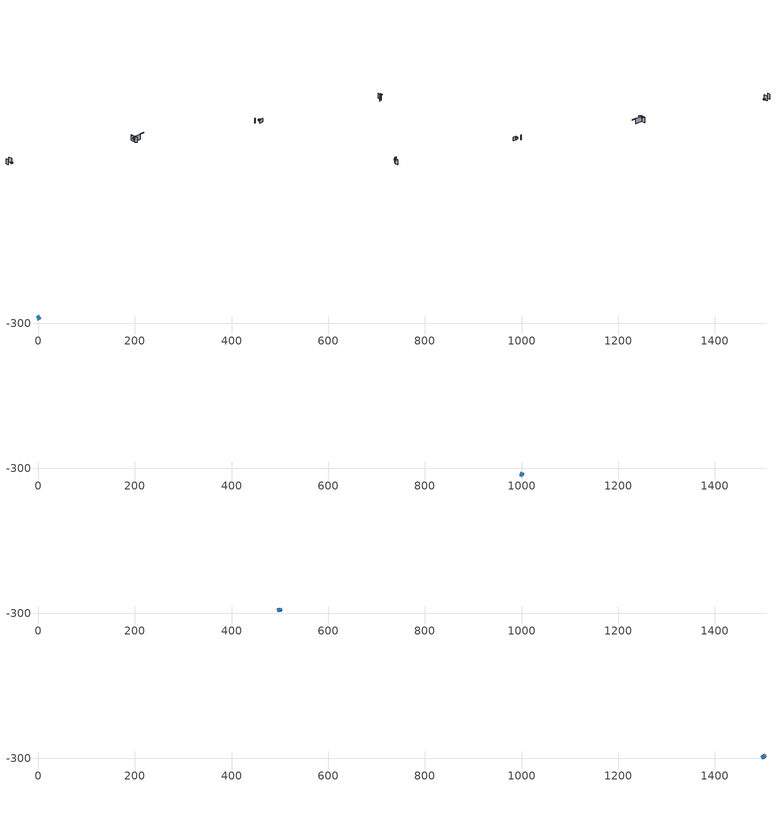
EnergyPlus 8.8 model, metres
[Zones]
0Perim
 floor adiabatic (115mmSandLimeBrick): 2.8,-286.02 4.31,-289.55 -1.2,-291.92 -2.72,-288.39 z0
 wall outside (U0-5): 2.8,-286.02 -2.72,-288.39 z0:4.11
 wall to 0Core (115mmSandLimeBrick): -1.2,-291.92 4.31,-289.55 z0:4.11
 wall adiabatic (115mmSandLimeBrick): -2.72,-288.39 -1.2,-291.92 / 4.31,-289.55 2.8,-286.02 z0:4.11
 window (Single): 2.7,-286.06 -2.62,-288.35 z0.85:3.4
 ceiling adiabatic (115mmSandLimeBrick): 2.8,-286.02 -2.72,-288.39 -1.5,-291.22 4.01,-288.84 z4.11
 roof outside (U0-4): 4.01,-288.84 -1.5,-291.22 -1.2,-291.92 4.31,-289.55 z4.11
0Core
 floor adiabatic (115mmSandLimeBrick): 4.31,-289.55 4.81,-290.69 -0.71,-293.06 -1.2,-291.92 z0
 wall adiabatic (115mmSandLimeBrick): -1.2,-291.92 -0.71,-293.06 4.81,-290.69 4.31,-289.55 z0:4.11
 ceiling adiabatic (115mmSandLimeBrick): 4.31,-289.55 -1.2,-291.92 -0.8,-292.84 4.71,-290.46 z4.11
 roof outside (U0-4): 4.71,-290.46 -0.8,-292.84 -0.71,-293.06 4.81,-290.69 z4.11
2Perim
 floor adiabatic (115mmSandLimeBrick): 997.24,-312.34 998.62,-308.76 1004.22,-310.92 1002.83,-314.5 z8.23
 wall outside (U0-5): 997.24,-312.34 1002.83,-314.5 z8.23:12.34
 wall to 2Core (115mmSandLimeBrick): 1004.22,-310.92 998.62,-308.76 z8.23:12.34
 wall adiabatic (115mmSandLimeBrick): 1002.83,-314.5 1004.22,-310.92 / 998.62,-308.76 997.24,-312.34 z8.23:12.34
 window (Single): 997.33,-312.38 1002.74,-314.47 z9.08:11.63
 ceiling adiabatic (115mmSandLimeBrick): 997.24,-312.34 1002.83,-314.5 1003.94,-311.64 998.35,-309.47 z12.34
 roof outside (U0-4): 998.35,-309.47 1003.94,-311.64 1004.22,-310.92 998.62,-308.76 z12.34
2Core
 floor adiabatic (115mmSandLimeBrick): 998.62,-308.76 999.07,-307.6 1004.67,-309.76 1004.22,-310.92 z8.23
 wall adiabatic (115mmSandLimeBrick): 1004.22,-310.92 1004.67,-309.76 999.07,-307.6 998.62,-308.76 z8.23:12.34
 ceiling adiabatic (115mmSandLimeBrick): 998.62,-308.76 1004.22,-310.92 1004.58,-309.99 998.98,-307.83 z12.34
 roof outside (U0-4): 998.98,-307.83 1004.58,-309.99 1004.67,-309.76 999.07,-307.6 z12.34
1Perim
 floor adiabatic (115mmSandLimeBrick): 500.49,-295.16 496.72,-295.91 495.55,-290.03 499.31,-289.27 z12.34
 wall outside (U0-5): 500.49,-295.16 499.31,-289.27 z12.34:16.46
 wall to 1Core (115mmSandLimeBrick): 495.55,-290.03 496.72,-295.91 z12.34:16.46
 wall adiabatic (115mmSandLimeBrick): 499.31,-289.27 495.55,-290.03 / 496.72,-295.91 500.49,-295.16 z12.34:16.46
 window (Single): 500.47,-295.06 499.33,-289.37 z13.19:15.75
 ceiling adiabatic (115mmSandLimeBrick): 500.49,-295.16 499.31,-289.27 496.3,-289.88 497.48,-295.76 z16.46
 roof outside (U0-4): 497.48,-295.76 496.3,-289.88 495.55,-290.03 496.72,-295.91 z16.46
1Core
 floor adiabatic (115mmSandLimeBrick): 496.72,-295.91 495.5,-296.16 494.33,-290.27 495.55,-290.03 z12.34
 wall adiabatic (115mmSandLimeBrick): 495.55,-290.03 494.33,-290.27 495.5,-296.16 496.72,-295.91 z12.34:16.46
 ceiling adiabatic (115mmSandLimeBrick): 496.72,-295.91 495.55,-290.03 494.57,-290.22 495.75,-296.11 z16.46
 roof outside (U0-4): 495.75,-296.11 494.57,-290.22 494.33,-290.27 495.5,-296.16 z16.46
3Perim
 floor adiabatic (115mmSandLimeBrick): 1498.48,-294.6 1501.73,-292.55 1504.94,-297.62 1501.69,-299.67 z16.46
 wall outside (U0-5): 1498.48,-294.6 1501.69,-299.67 z16.46:20.57
 wall to 3Core (115mmSandLimeBrick): 1504.94,-297.62 1501.73,-292.55 z16.46:20.57
 wall adiabatic (115mmSandLimeBrick): 1501.69,-299.67 1504.94,-297.62 / 1501.73,-292.55 1498.48,-294.6 z16.46:20.57
 window (Single): 1498.53,-294.69 1501.64,-299.59 z17.31:19.86
 ceiling adiabatic (115mmSandLimeBrick): 1498.48,-294.6 1501.69,-299.67 1504.29,-298.03 1501.08,-292.96 z20.57
 roof outside (U0-4): 1501.08,-292.96 1504.29,-298.03 1504.94,-297.62 1501.73,-292.55 z20.57
3Core
 floor adiabatic (115mmSandLimeBrick): 1501.73,-292.55 1502.78,-291.88 1505.99,-296.95 1504.94,-297.62 z16.46
 wall adiabatic (115mmSandLimeBrick): 1504.94,-297.62 1505.99,-296.95 1502.78,-291.88 1501.73,-292.55 z16.46:20.57
 ceiling adiabatic (115mmSandLimeBrick): 1501.73,-292.55 1504.94,-297.62 1505.78,-297.08 1502.57,-292.02 z20.57
 roof outside (U0-4): 1502.57,-292.02 1505.78,-297.08 1505.99,-296.95 1502.78,-291.88 z20.57
shading: -4.23,-276.03 1.89,-290.15 / -15.09,-297.48 -20.13,-285.81 / 509.81,-298.38 500.38,-294.58 / 494.12,-276.03 500.24,-290.15 / 500.24,-290.15 528.77,-277.67 / 982.26,-312.19 985.45,-310.82 / 1499.68,-297.48 1494.64,-285.81 / 1492.22,-310.82 1496.52,-298.84 z0:20.57; 528.77,-277.67 545.6,-270.68 / 494.12,-276.03 500.24,-290.15 z20.57:23.07; 1014.3,-313.6 1000.42,-319.04 z0:15.57; 1498.63,-310.26,20.57 1502.38,-300.77,20.57 1500.51,-305.51,0
[Site:GroundTemperature:BuildingSurface]
14, 14, 14, 14, 14, 14, 14, 14, 14, 14, 14, 14
[Site:GroundReflectance]
0.2, 0.2, 0.2, 0.2, 0.2, 0.2, 0.2, 0.2, 0.2, 0.2, 0.2, 0.2
[Site:GroundReflectance:SnowModifier]
1, 1
[Building]
Building: North Axis {deg}=0; Terrain=Suburbs; Loads Convergence Tolerance Value=.04; Temperature Convergence Tolerance Value {deltaC}=.4; Solar Distribution=MinimalShadowing; Maximum Number of Warmup Days=25
[Construction]
115mmSandLimeBrick: Plaster_0.005_115mmSandLimeBrick, Sand-Lime Brick_0.08_115mmSandLimeBrick, Plaster_0.08_115mmSandLimeBrick
U0-5: XPS Board_0.01_U0-5, General Concrete_0.2_U0-5
U0-4: XPS Board_0.06_U0-4, General Concrete_0.2_U0-4
Single: Generic Clear Glass 6mm_0.006_Single
[Material] Roughness=Rough; Thermal Absorptance=0.9
Name | Thickness {m} | Conductivity {W/m-K} | Density {kg/m3} | Specific Heat {J/kg-K} | Solar Absorptance | Visible Absorptance
Plaster_0.005_115mmSandLimeBrick | 0.005 | 1 | 2000 | 1130 | 0.6 | 0.6
Sand-Lime Brick_0.08_115mmSandLimeBrick | 0.08 | 0.56 | 1200 | 1000 | 0.6 | 0.6
Plaster_0.08_115mmSandLimeBrick | 0.08 | 1 | 2000 | 1130 | 0.6 | 0.6
XPS Board_0.01_U0-5 | 0.01 | 0.034 | 35 | 1400 | 0.6 | 0.6
General Concrete_0.2_U0-5; General Concrete_0.2_U0-4 | 0.2 | 2 | 2400 | 950 | 0.7 | 0.7
XPS Board_0.06_U0-4 | 0.06 | 0.034 | 35 | 1400 | 0.6 | 0.6
[WindowMaterial:Glazing]
Generic Clear Glass 6mm_0.006_Single: Optical Data Type=SpectralAverage; Window Glass Spectral Data Set=SpectralAverage; Thickness {m}=0.006; Solar Transmittance at Normal Incidence=0.68; Front Side Solar Reflectance at Normal Incidence=0.09; Back Side Solar Reflectance at Normal Incidence=0.1; Visible Transmittance at Normal Incidence=0.81; Front Side Visible Reflectance at Normal Incidence=0.11; Back Side Visible Reflectance at Normal Incidence=0.12; Infrared Transmittance at Normal Incidence=0; Front Side Infrared Hemispherical Emissivity=0.2; Back Side Infrared Hemispherical Emissivity=0.2; Conductivity {W/m-K}=0.9; Dirt Correction Factor for Solar and Visible Transmittance=1
[EnergyManagementSystem:Sensor]
Name | Output:Variable or Output:Meter Index Key | Output:Variable or Output:Meter
OutdoorTemp | Environment | Site Outdoor Air Drybulb Temperature
OutdoorRelHumid | Environment | Site Outdoor Air Relative Humidity
USRNATVENT_0Perim; USRNATVENT_1Perim; USRNATVENT_2Perim; USRNATVENT_3Perim | AllOff | Schedule Value
[Zone] Type=1; Multiplier=1; Zone Inside Convection Algorithm=TARP; Zone Outside Convection Algorithm=DOE-2
Name | Volume {m3} | Floor Area {m2}
0Perim; 1Perim; 2Perim; 3Perim | 94.8343 | 23.0514
0Core; 1Core; 2Core; 3Core | 30.6822 | 7.45792
[People] Number of People Schedule=AllOn; Number of People Calculation Method=People/Area; People per Zone Floor Area {person/m2}=0.5; Fraction Radiant=0.3; Sensible Heat Fraction=AUTOCALCULATE; Carbon Dioxide Generation Rate {m3/s-W}=3.82e-08; Enable ASHRAE 55 Comfort Warnings=No; Mean Radiant Temperature Calculation Type=ZoneAveraged; Clothing Insulation Calculation Method=DynamicClothingModelASHRAE55; Thermal Comfort Model 1 Type=AdaptiveASH55
Name | Zone or ZoneList | Activity Level Schedule | Work Efficiency Schedule | Air Velocity Schedule
People 0Perim | 0Perim | 0PerimPeopleActivity | 0PerimWorkEfficiency | 0PerimAirVelocity
People 0Core | 0Core | 0CorePeopleActivity | 0CoreWorkEfficiency | 0CoreAirVelocity
People 1Perim | 1Perim | 1PerimPeopleActivity | 1PerimWorkEfficiency | 1PerimAirVelocity
People 1Core | 1Core | 1CorePeopleActivity | 1CoreWorkEfficiency | 1CoreAirVelocity
People 2Perim | 2Perim | 2PerimPeopleActivity | 2PerimWorkEfficiency | 2PerimAirVelocity
People 2Core | 2Core | 2CorePeopleActivity | 2CoreWorkEfficiency | 2CoreAirVelocity
People 3Perim | 3Perim | 3PerimPeopleActivity | 3PerimWorkEfficiency | 3PerimAirVelocity
People 3Core | 3Core | 3CorePeopleActivity | 3CoreWorkEfficiency | 3CoreAirVelocity
[ElectricEquipment] Schedule=AllOn; Design Level Calculation Method=Watts/Area; Watts per Zone Floor Area {W/m2}=35; Fraction Latent=0; Fraction Radiant=.2; Fraction Lost=0
Name | Zone or ZoneList
0Perim Equipment 1 | 0Perim
0Core Equipment 1 | 0Core
1Perim Equipment 1 | 1Perim
1Core Equipment 1 | 1Core
2Perim Equipment 1 | 2Perim
2Core Equipment 1 | 2Core
3Perim Equipment 1 | 3Perim
3Core Equipment 1 | 3Core
[Lights] Schedule=AllOn; Design Level Calculation Method=Watts/Area; Watts per Zone Floor Area {W/m2}=15; Return Air Fraction=0; Fraction Radiant=.42; Fraction Visible=.18; Fraction Replaceable=1
Name | Zone or ZoneList
0Perim General lighting | 0Perim
0Core General lighting | 0Core
1Perim General lighting | 1Perim
1Core General lighting | 1Core
2Perim General lighting | 2Perim
2Core General lighting | 2Core
3Perim General lighting | 3Perim
3Core General lighting | 3Core
[ZoneControl:Thermostat]
Name | Zone or ZoneList | Control Type Schedule | Control 1
0Perim Thermostat | 0Perim | 0PerimZoneControlTypeSched | Dual Setpoint - Zone 0Perim
0Core Thermostat | 0Core | 0CoreZoneControlTypeSched | Dual Setpoint - Zone 0Core
1Perim Thermostat | 1Perim | 1PerimZoneControlTypeSched | Dual Setpoint - Zone 1Perim
1Core Thermostat | 1Core | 1CoreZoneControlTypeSched | Dual Setpoint - Zone 1Core
2Perim Thermostat | 2Perim | 2PerimZoneControlTypeSched | Dual Setpoint - Zone 2Perim
2Core Thermostat | 2Core | 2CoreZoneControlTypeSched | Dual Setpoint - Zone 2Core
3Perim Thermostat | 3Perim | 3PerimZoneControlTypeSched | Dual Setpoint - Zone 3Perim
3Core Thermostat | 3Core | 3CoreZoneControlTypeSched | Dual Setpoint - Zone 3Core
[ThermostatSetpoint:DualSetpoint]
Name | Heating Setpoint Temperature Schedule | Cooling Setpoint Temperature Schedule
Dual Setpoint - Zone 0Perim | 0PerimHeating_SP_Sch | 0PerimCooling_SP_Sch
Dual Setpoint - Zone 0Core | 0CoreHeating_SP_Sch | 0CoreCooling_SP_Sch
Dual Setpoint - Zone 1Perim | 1PerimHeating_SP_Sch | 1PerimCooling_SP_Sch
Dual Setpoint - Zone 1Core | 1CoreHeating_SP_Sch | 1CoreCooling_SP_Sch
Dual Setpoint - Zone 2Perim | 2PerimHeating_SP_Sch | 2PerimCooling_SP_Sch
Dual Setpoint - Zone 2Core | 2CoreHeating_SP_Sch | 2CoreCooling_SP_Sch
Dual Setpoint - Zone 3Perim | 3PerimHeating_SP_Sch | 3PerimCooling_SP_Sch
Dual Setpoint - Zone 3Core | 3CoreHeating_SP_Sch | 3CoreCooling_SP_Sch
[Zone equipment]
0Perim: 0Perim Ideal Loads Air
0Core: 0Core Ideal Loads Air
1Perim: 1Perim Ideal Loads Air
1Core: 1Core Ideal Loads Air
2Perim: 2Perim Ideal Loads Air
2Core: 2Core Ideal Loads Air
3Perim: 3Perim Ideal Loads Air
3Core: 3Core Ideal Loads Air
[ZoneHVAC:IdealLoadsAirSystem] Maximum Heating Supply Air Temperature {C}=30; Minimum Cooling Supply Air Temperature {C}=18; Maximum Heating Supply Air Humidity Ratio {kgWater/kgDryAir}=0.01; Minimum Cooling Supply Air Humidity Ratio {kgWater/kgDryAir}=0.008; Heating Limit=NoLimit; Maximum Heating Air Flow Rate {m3/s}=100; Cooling Limit=NoLimit; Maximum Cooling Air Flow Rate {m3/s}=100; Heating Availability Schedule=AllOn; Cooling Availability Schedule=AllOn; Dehumidification Control Type=None; Humidification Control Type=None; Demand Controlled Ventilation Type=OccupancySchedule; Outdoor Air Economizer Type=NoEconomizer; Heat Recovery Type=None; Sensible Heat Recovery Effectiveness=0.7; Latent Heat Recovery Effectiveness=0.65
Name | Design Specification Outdoor Air Object
0Perim Ideal Loads Air | 0PerimMinFreshAir
0Core Ideal Loads Air | 0CoreMinFreshAir
1Perim Ideal Loads Air | 1PerimMinFreshAir
1Core Ideal Loads Air | 1CoreMinFreshAir
2Perim Ideal Loads Air | 2PerimMinFreshAir
2Core Ideal Loads Air | 2CoreMinFreshAir
3Perim Ideal Loads Air | 3PerimMinFreshAir
3Core Ideal Loads Air | 3CoreMinFreshAir
[DesignSpecification:OutdoorAir] Outdoor Air Method=Sum; Outdoor Air Flow per Person {m3/s-person}=0.002; Outdoor Air Flow per Zone Floor Area {m3/s-m2}=0.002; Outdoor Air Schedule=AllOn
0PerimMinFreshAir; 0CoreMinFreshAir; 1PerimMinFreshAir; 1CoreMinFreshAir; 2PerimMinFreshAir; 2CoreMinFreshAir; 3PerimMinFreshAir; 3CoreMinFreshAir
[ZoneVentilation:DesignFlowRate] Schedule=AllOn; Design Flow Rate Calculation Method=AirChanges/Hour; Air Changes per Hour {1/hr}=0; Ventilation Type=NATURAL; Fan Pressure Rise {Pa}=0; Fan Total Efficiency=1; Constant Term Coefficient=1; Temperature Term Coefficient=0; Velocity Term Coefficient=0; Velocity Squared Term Coefficient=0; Minimum Indoor Temperature {C}=18; Delta Temperature {deltaC}=1; Maximum Wind Speed {m/s}=40
Name | Zone or ZoneList
0Perim ScheduledVent | 0Perim
1Perim ScheduledVent | 1Perim
2Perim ScheduledVent | 2Perim
3Perim ScheduledVent | 3Perim
[EnergyManagementSystem:Actuator] Actuated Component Type=Schedule:Constant; Actuated Component Control Type=Schedule Value
Name | Actuated Component Unique
NATVENT_AVAIL_SCHED_ACTUATOR_0Perim | NATVENT_AVAIL_SCHED_0Perim
NATVENT_AVAIL_SCHED_ACTUATOR_1Perim | NATVENT_AVAIL_SCHED_1Perim
NATVENT_AVAIL_SCHED_ACTUATOR_2Perim | NATVENT_AVAIL_SCHED_2Perim
NATVENT_AVAIL_SCHED_ACTUATOR_3Perim | NATVENT_AVAIL_SCHED_3Perim
[EnergyManagementSystem:ProgramCallingManager]
My 0Perim_Setpoint_Schedule_Calculator_Example: BeginTimestepBeforePredictor; 0Perim_ErlEnforceBinary
My 1Perim_Setpoint_Schedule_Calculator_Example: BeginTimestepBeforePredictor; 1Perim_ErlEnforceBinary
My 2Perim_Setpoint_Schedule_Calculator_Example: BeginTimestepBeforePredictor; 2Perim_ErlEnforceBinary
My 3Perim_Setpoint_Schedule_Calculator_Example: BeginTimestepBeforePredictor; 3Perim_ErlEnforceBinary
[EnergyManagementSystem:Program]
0Perim_ErlEnforceBinary: IF (USRNATVENT_0Perim > 0); Set NATVENT_AVAIL_SCHED_ACTUATOR_0Perim = 1; ELSE; Set NATVENT_AVAIL_SCHED_ACTUATOR_0Perim = 0; ENDIF
1Perim_ErlEnforceBinary: IF (USRNATVENT_1Perim > 0); Set NATVENT_AVAIL_SCHED_ACTUATOR_1Perim = 1; ELSE; Set NATVENT_AVAIL_SCHED_ACTUATOR_1Perim = 0; ENDIF
2Perim_ErlEnforceBinary: IF (USRNATVENT_2Perim > 0); Set NATVENT_AVAIL_SCHED_ACTUATOR_2Perim = 1; ELSE; Set NATVENT_AVAIL_SCHED_ACTUATOR_2Perim = 0; ENDIF
3Perim_ErlEnforceBinary: IF (USRNATVENT_3Perim > 0); Set NATVENT_AVAIL_SCHED_ACTUATOR_3Perim = 1; ELSE; Set NATVENT_AVAIL_SCHED_ACTUATOR_3Perim = 0; ENDIF
[ZoneVentilation:WindandStackOpenArea] Opening Area {m2}=11.8484; Opening Effectiveness=0; Effective Angle {deg}=0; Height Difference {m}=0.638386; Discharge Coefficient for Opening=0.6; Minimum Indoor Temperature {C}=24; Maximum Indoor Temperature {C}=100; Delta Temperature {deltaC}=1; Minimum Outdoor Temperature {C}=22; Maximum Outdoor Temperature {C}=26; Maximum Wind Speed {m/s}=40
Name | Zone | Opening Area Fraction Schedule
0PerimNatVent_Buoy | 0Perim | NATVENT_AVAIL_SCHED_0Perim
1PerimNatVent_Buoy | 1Perim | NATVENT_AVAIL_SCHED_1Perim
2PerimNatVent_Buoy | 2Perim | NATVENT_AVAIL_SCHED_2Perim
3PerimNatVent_Buoy | 3Perim | NATVENT_AVAIL_SCHED_3Perim
[ZoneInfiltration:DesignFlowRate] Schedule=On; Design Flow Rate Calculation Method=AirChanges/Hour; Air Changes per Hour {1/hr}=2; Constant Term Coefficient=1; Temperature Term Coefficient=0; Velocity Term Coefficient=0; Velocity Squared Term Coefficient=0
Name | Zone or ZoneList
0PerimInfiltration | 0Perim
1PerimInfiltration | 1Perim
2PerimInfiltration | 2Perim
3PerimInfiltration | 3Perim
[WaterUse:Equipment]
Name | Peak Flow Rate {m3/s} | Flow Rate Fraction Schedule | Target Temperature Schedule | Hot Water Supply Temperature Schedule | Cold Water Supply Temperature Schedule
DHW 0Perim | 0 | equipOffice | DHW Supply Temperature 0Perim | DHW Supply Temperature 0Perim | DHW Mains Temperature 0Perim
DHW 0Core | 6.21493e-06 | 60HrWk | DHW Supply Temperature 0Core | DHW Supply Temperature 0Core | DHW Mains Temperature 0Core
DHW 1Perim | 0 | equipOffice | DHW Supply Temperature 1Perim | DHW Supply Temperature 1Perim | DHW Mains Temperature 1Perim
DHW 1Core | 6.21493e-06 | 60HrWk | DHW Supply Temperature 1Core | DHW Supply Temperature 1Core | DHW Mains Temperature 1Core
DHW 2Perim | 0 | equipOffice | DHW Supply Temperature 2Perim | DHW Supply Temperature 2Perim | DHW Mains Temperature 2Perim
DHW 2Core | 6.21493e-06 | 60HrWk | DHW Supply Temperature 2Core | DHW Supply Temperature 2Core | DHW Mains Temperature 2Core
DHW 3Perim | 0 | equipOffice | DHW Supply Temperature 3Perim | DHW Supply Temperature 3Perim | DHW Mains Temperature 3Perim
DHW 3Core | 6.21493e-06 | 60HrWk | DHW Supply Temperature 3Core | DHW Supply Temperature 3Core | DHW Mains Temperature 3Core
[Schedule:Constant]
On: On/Off, 1
0PerimPeopleActivity; 0CorePeopleActivity; 1PerimPeopleActivity; 1CorePeopleActivity; 2PerimPeopleActivity; 2CorePeopleActivity; 3PerimPeopleActivity; 3CorePeopleActivity: Any Number, 125.28
0PerimAirVelocity; 0CoreAirVelocity; 1PerimAirVelocity; 1CoreAirVelocity; 2PerimAirVelocity; 2CoreAirVelocity; 3PerimAirVelocity; 3CoreAirVelocity: Any Number, 0.2
0PerimWorkEfficiency; 0CoreWorkEfficiency; 1PerimWorkEfficiency; 1CoreWorkEfficiency; 2PerimWorkEfficiency; 2CoreWorkEfficiency; 3PerimWorkEfficiency; 3CoreWorkEfficiency: Any Number, 0
0PerimHeating_SP_Sch; 0PerimCooling_SP_Sch; 0CoreHeating_SP_Sch; 0CoreCooling_SP_Sch; 1PerimHeating_SP_Sch; 1PerimCooling_SP_Sch; 1CoreHeating_SP_Sch; 1CoreCooling_SP_Sch; 2PerimHeating_SP_Sch; 2PerimCooling_SP_Sch; 2CoreHeating_SP_Sch; 2CoreCooling_SP_Sch; 3PerimHeating_SP_Sch; 3PerimCooling_SP_Sch; 3CoreHeating_SP_Sch; 3CoreCooling_SP_Sch: Temperature, 24
0PerimZoneControlTypeSched; 0CoreZoneControlTypeSched; 1PerimZoneControlTypeSched; 1CoreZoneControlTypeSched; 2PerimZoneControlTypeSched; 2CoreZoneControlTypeSched; 3PerimZoneControlTypeSched; 3CoreZoneControlTypeSched: Any Number, 4
NATVENT_AVAIL_SCHED_0Perim; NATVENT_AVAIL_SCHED_1Perim; NATVENT_AVAIL_SCHED_2Perim; NATVENT_AVAIL_SCHED_3Perim: Fraction, 1
DHW Supply Temperature 0Perim; DHW Supply Temperature 0Core; DHW Supply Temperature 1Perim; DHW Supply Temperature 1Core; DHW Supply Temperature 2Perim; DHW Supply Temperature 2Core; DHW Supply Temperature 3Perim; DHW Supply Temperature 3Core: Temperature, 65
DHW Mains Temperature 0Perim; DHW Mains Temperature 0Core; DHW Mains Temperature 1Perim; DHW Mains Temperature 1Core; DHW Mains Temperature 2Perim; DHW Mains Temperature 2Core; DHW Mains Temperature 3Perim; DHW Mains Temperature 3Core: Temperature, 10
[Schedule:Year]
AllOn: AllOn, 1, 1, 12, 31
equipOffice: equipOffice, 1, 1, 12, 31
AllOff: AllOff, 1, 1, 12, 31
60HrWk: 60HrWk, 1, 1, 12, 31
[Schedule:Week:Daily]
AllOn: AllOn, AllOn, AllOn, AllOn, AllOn, AllOn, AllOn, AllOn, AllOn, AllOn, AllOn, AllOn
equipOffice: equipOfficeWeekEnd, equipOffice, equipOffice, equipOffice, equipOffice, equipOffice, equipOfficeWeekEnd, equipOfficeWeekEnd, equipOffice, equipOffice, equipOffice, equipOffice
AllOff: AllOff, AllOff, AllOff, AllOff, AllOff, AllOff, AllOff, AllOff, AllOff, AllOff, AllOff, AllOff
60HrWk: 60HrWkDay, 60HrWkDay, 60HrWkDay, 60HrWkDay, 60HrWkDay, 60HrWkDay, 60HrWkDay, 60HrWkDay, 60HrWkDay, 60HrWkDay, 60HrWkDay, 60HrWkDay
[Schedule:Day:Hourly]
AllOn: 1, 1, 1, 1, 1, 1, 1, 1, 1, 1, 1, 1, 1, 1, 1, 1, 1, 1, 1, 1, 1, 1, 1, 1
equipOffice; equipOfficeWeekEnd: 0.1, 0.1, 0.1, 0.1, 0.1, 0.1, 0.1, 0.2, 0.4, 0.6, 0.8, 0.8, 0.4, 0.6, 0.8, 0.8, 0.4, 0.2, 0.1, 0.1, 0.1, 0.1, 0.1, 0.1
AllOff: 0, 0, 0, 0, 0, 0, 0, 0, 0, 0, 0, 0, 0, 0, 0, 0, 0, 0, 0, 0, 0, 0, 0, 0
60HrWkDay: 0.2, 0.2, 0.2, 0.2, 0.2, 0.2, 0.2, 0.4, 0.8, 0.8, 1, 1, 0.8, 1, 1, 1, 0.8, 0.4, 0.2, 0.2, 0.2, 0.2, 0.2, 0.2
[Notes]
----  This file was generated with Archsim v.4.0.2.17
-------------------------ERL SENSORS--------------------------
115mmSandLimeBrick GasType: Partition
